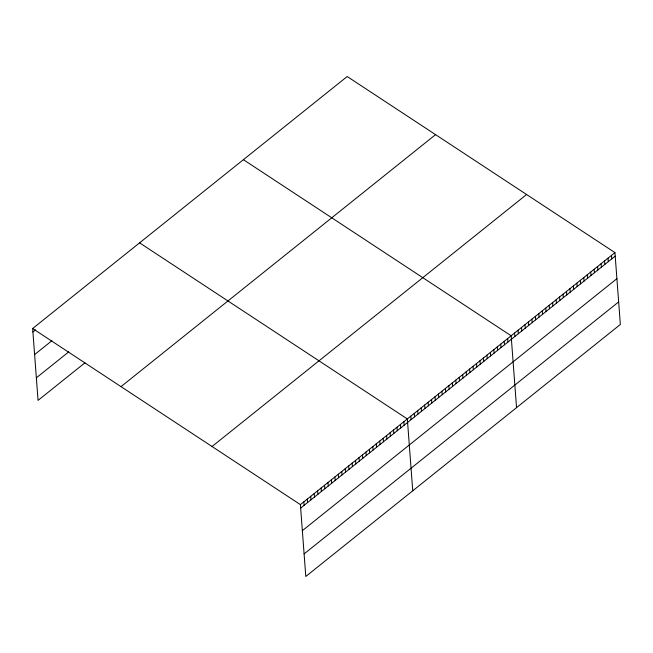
<?xml version="1.0" encoding="UTF-8"?>
<svg xmlns="http://www.w3.org/2000/svg" width="653" height="653" viewBox="0 0 653 653"><rect width="100%" height="100%" fill="white"/><g stroke="black" fill="none" stroke-linecap="round" stroke-linejoin="round"><path stroke-width="0.98" d="M32.65 328.524L347.2 76.523L614.946 252.621L620.35 324.476L305.8 576.477L300.396 504.622L32.65 328.524L38.054 400.379L84.972 362.79M32.911 332.002L35.67 329.789M34.609 354.571L51.856 340.752M36.356 377.818L68.785 351.836M121.009 386.633L435.559 134.64M212.037 446.505L526.596 194.512M300.396 504.622L614.946 252.621M300.658 508.099L615.208 256.107M302.355 530.66L616.905 278.668M304.102 553.907L618.652 301.915M243.398 159.683L511.144 335.781L516.547 407.635M139.595 242.843L407.341 418.94L412.745 490.795M611.486 255.396L611.747 258.874M608.025 258.164L608.286 261.649M604.564 260.939L604.825 264.424M601.111 263.714L601.372 267.191M597.65 266.481L597.911 269.967M594.189 269.256L594.45 272.734M590.728 272.023L590.989 275.509M587.267 274.799L587.529 278.284M583.806 277.574L584.068 281.051M580.346 280.341L580.607 283.826M576.885 283.116L577.146 286.594M573.424 285.883L573.685 289.369M569.963 288.659L570.224 292.144M566.51 291.434L566.771 294.911M563.049 294.201L563.31 297.686M559.588 296.976L559.85 300.453M556.127 299.743L556.389 303.229M552.667 302.519L552.928 305.996M549.206 305.294L549.467 308.771M545.745 308.061L546.006 311.546M542.284 310.836L542.545 314.313M538.823 313.603L539.084 317.089M535.362 316.379L535.623 319.856M531.909 319.154L532.171 322.631M528.448 321.921L528.71 325.406M524.988 324.696L525.249 328.173M521.527 327.463L521.788 330.949M518.066 330.238L518.327 333.716M514.605 333.014L514.866 336.491M507.683 338.556L507.944 342.033M504.222 341.323L504.483 344.808M500.761 344.098L501.022 347.576M497.308 346.874L497.57 350.351M493.848 349.641L494.109 353.126M490.387 352.416L490.648 355.893M486.926 355.183L487.187 358.668M483.465 357.958L483.726 361.436M480.004 360.725L480.265 364.211M476.543 363.501L476.804 366.986M473.082 366.276L473.343 369.753M469.621 369.043L469.882 372.528M466.16 371.818L466.422 375.295M462.708 374.585L462.969 378.071M459.247 377.361L459.508 380.846M455.786 380.136L456.047 383.613M452.325 382.903L452.586 386.388M448.864 385.678L449.125 389.155M445.403 388.445L445.664 391.931M441.942 391.22L442.203 394.706M438.481 393.996L438.743 397.473M435.02 396.763L435.282 400.248M431.56 399.538L431.821 403.015M428.107 402.305L428.368 405.791M424.646 405.08L424.907 408.566M421.185 407.856L421.446 411.333M417.724 410.623L417.985 414.108M414.263 413.398L414.524 416.875M410.802 416.165L411.064 419.65M403.889 421.707L404.158 425.185M400.444 424.466L400.705 427.952M396.991 427.233L397.253 430.711M393.547 429.992L393.808 433.478M390.094 432.759L390.355 436.245M386.641 435.527L386.903 439.004M383.197 438.285L383.458 441.771M379.744 441.053L380.005 444.53M376.291 443.811L376.552 447.297M372.847 446.579L373.108 450.064M369.394 449.346L369.655 452.823M365.941 452.105L366.202 455.59M362.497 454.872L362.758 458.349M359.044 457.631L359.305 461.116M355.591 460.398L355.852 463.883M352.147 463.165L352.408 466.642M348.694 465.924L348.955 469.409M345.241 468.691L345.502 472.168M341.797 471.45L342.058 474.935M338.344 474.217L338.605 477.702M334.891 476.984L335.152 480.461M331.446 479.743L331.708 483.228M327.994 482.51L328.255 485.987M324.541 485.269L324.802 488.754M321.096 488.036L321.358 491.521M317.644 490.803L317.905 494.28M314.191 493.562L314.452 497.047M310.746 496.329L311.008 499.806M307.294 499.088L307.555 502.573M303.841 501.855L304.11 505.34"/></g></svg>
